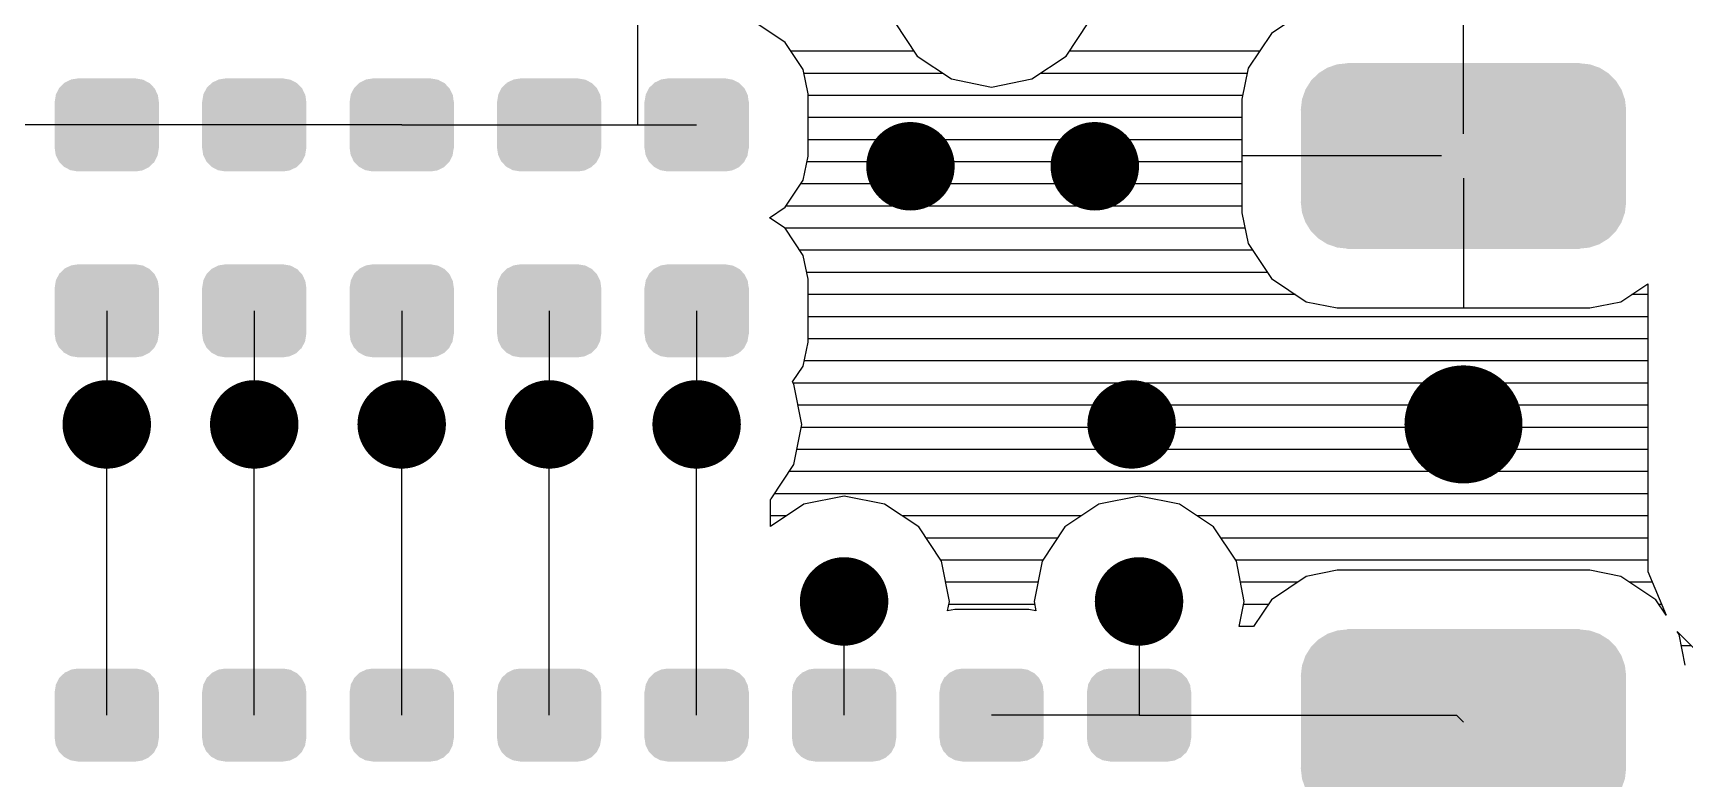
# Model space of a CAD drawing. Extents: x 295 to 953, y 10 to 290.
# Drawn here: x 590.68 to 621.98, y 110.9 to 125.03 of the extents above; entities that cross this region are included whole.
import ezdxf

# ---------------------------------------------------------------- set-up
doc = ezdxf.new("R2010")
doc.units = 0
doc.header["$LTSCALE"] = 5
doc.header["$MEASUREMENT"] = 0
doc.layers.get('0').update_dxf_attribs({"linetype": 'CONTINUOUS', "lineweight": 25})
doc.layers.add('DV-DPO-A6_BOT', color=7, linetype='CONTINUOUS')

msp = doc.modelspace()

# ---------------------------------------------------------------- linework, layer by layer
for points, const_width in [([(607.722, 122.505, -1), (606.884, 122.505, -1)], 0.838), ([(611.215, 122.505, -1), (610.377, 122.505, -1)], 0.838), ([(618.34, 117.616, -1), (617.222, 117.616, -1)], 1.118), ([(592.495, 117.616, -1), (591.657, 117.616, -1)], 0.838), ([(595.289, 117.616, -1), (594.451, 117.616, -1)], 0.838), ([(598.083, 117.616, -1), (597.245, 117.616, -1)], 0.838), ([(600.877, 117.616, -1), (600.039, 117.616, -1)], 0.838), ([(603.671, 117.616, -1), (602.833, 117.616, -1)], 0.838), ([(611.913, 117.616, -1), (611.075, 117.616, -1)], 0.838), ([(606.465, 114.263, -1), (605.627, 114.263, -1)], 0.838), ([(612.053, 114.263, -1), (611.215, 114.263, -1)], 0.838)]:
    msp.add_lwpolyline(points, format="xyb", close=True, dxfattribs=dict(const_width=const_width))
for points in [[(620.667, 124.129), (620.531, 124.264), (614.894, 124.129), (615.031, 124.264)], [(620.531, 124.264), (620.526, 124.268), (615.031, 124.264), (615.035, 124.268)], [(620.526, 124.268), (620.364, 124.37), (615.035, 124.268), (615.199, 124.37)], [(620.364, 124.37), (620.357, 124.372), (615.199, 124.37), (615.203, 124.372)], [(620.357, 124.372), (620.177, 124.435), (615.203, 124.372), (615.387, 124.435)], [(620.177, 124.435), (620.165, 124.436), (615.387, 124.435), (615.391, 124.436)], [(620.165, 124.436), (619.98, 124.456), (615.391, 124.436), (615.582, 124.456)], [(619.98, 124.456), (619.98, 124.461), (615.582, 124.456), (615.582, 124.461)], [(593.038, 123.867), (592.984, 123.979), (591.112, 123.867), (591.17, 123.979)], [(592.984, 123.979), (592.973, 123.991), (591.17, 123.979), (591.176, 123.991)], [(592.973, 123.991), (592.888, 124.079), (591.176, 123.991), (591.268, 124.079)], [(592.888, 124.079), (592.871, 124.088), (591.268, 124.079), (591.276, 124.088)], [(592.871, 124.088), (592.764, 124.144), (591.276, 124.088), (591.393, 124.144)], [(592.764, 124.144), (592.738, 124.149), (591.393, 124.144), (591.402, 124.149)], [(592.738, 124.149), (592.627, 124.168), (591.402, 124.149), (591.526, 124.168)], [(595.832, 123.867), (595.778, 123.979), (593.906, 123.867), (593.964, 123.979)], [(595.778, 123.979), (595.767, 123.991), (593.964, 123.979), (593.97, 123.991)], [(595.767, 123.991), (595.682, 124.079), (593.97, 123.991), (594.062, 124.079)], [(595.682, 124.079), (595.665, 124.088), (594.062, 124.079), (594.07, 124.088)], [(595.665, 124.088), (595.558, 124.144), (594.07, 124.088), (594.187, 124.144)], [(595.558, 124.144), (595.532, 124.149), (594.187, 124.144), (594.196, 124.149)], [(595.532, 124.149), (595.421, 124.168), (594.196, 124.149), (594.32, 124.168)], [(598.626, 123.867), (598.572, 123.979), (596.7, 123.867), (596.758, 123.979)], [(598.572, 123.979), (598.561, 123.991), (596.758, 123.979), (596.764, 123.991)], [(598.561, 123.991), (598.476, 124.079), (596.764, 123.991), (596.856, 124.079)], [(598.476, 124.079), (598.459, 124.088), (596.856, 124.079), (596.864, 124.088)], [(598.459, 124.088), (598.352, 124.144), (596.864, 124.088), (596.981, 124.144)], [(598.352, 124.144), (598.326, 124.149), (596.981, 124.144), (596.99, 124.149)], [(598.326, 124.149), (598.215, 124.168), (596.99, 124.149), (597.114, 124.168)], [(601.42, 123.867), (601.366, 123.979), (599.494, 123.867), (599.552, 123.979)], [(601.366, 123.979), (601.355, 123.991), (599.552, 123.979), (599.558, 123.991)], [(601.355, 123.991), (601.27, 124.079), (599.558, 123.991), (599.65, 124.079)], [(601.27, 124.079), (601.253, 124.088), (599.65, 124.079), (599.658, 124.088)], [(601.253, 124.088), (601.146, 124.144), (599.658, 124.088), (599.775, 124.144)], [(601.146, 124.144), (601.12, 124.149), (599.775, 124.144), (599.784, 124.149)], [(601.12, 124.149), (601.009, 124.168), (599.784, 124.149), (599.908, 124.168)], [(604.214, 123.867), (604.16, 123.979), (602.288, 123.867), (602.346, 123.979)], [(604.16, 123.979), (604.149, 123.991), (602.346, 123.979), (602.352, 123.991)], [(604.149, 123.991), (604.064, 124.079), (602.352, 123.991), (602.444, 124.079)], [(604.064, 124.079), (604.047, 124.088), (602.444, 124.079), (602.452, 124.088)], [(604.047, 124.088), (603.94, 124.144), (602.452, 124.088), (602.569, 124.144)], [(603.94, 124.144), (603.914, 124.149), (602.569, 124.144), (602.578, 124.149)], [(603.914, 124.149), (603.803, 124.168), (602.578, 124.149), (602.702, 124.168)], [(620.839, 123.775), (620.776, 123.956), (614.722, 123.775), (614.786, 123.956)], [(620.776, 123.956), (620.773, 123.961), (614.786, 123.956), (614.788, 123.961)], [(620.773, 123.961), (620.671, 124.124), (614.788, 123.961), (614.891, 124.124)], [(620.671, 124.124), (620.667, 124.129), (614.891, 124.124), (614.894, 124.129)], [(593.065, 122.846), (593.065, 123.729), (591.087, 122.846), (591.087, 123.729)], [(593.062, 123.729), (593.045, 123.853), (591.09, 123.729), (591.11, 123.853)], [(593.045, 123.853), (593.038, 123.867), (591.11, 123.853), (591.112, 123.867)], [(595.859, 122.846), (595.859, 123.729), (593.881, 122.846), (593.881, 123.729)], [(595.856, 123.729), (595.839, 123.853), (593.884, 123.729), (593.904, 123.853)], [(595.839, 123.853), (595.832, 123.867), (593.904, 123.853), (593.906, 123.867)], [(598.653, 122.846), (598.653, 123.729), (596.675, 122.846), (596.675, 123.729)], [(598.65, 123.729), (598.633, 123.853), (596.678, 123.729), (596.698, 123.853)], [(598.633, 123.853), (598.626, 123.867), (596.698, 123.853), (596.7, 123.867)], [(601.447, 122.846), (601.447, 123.729), (599.469, 122.846), (599.469, 123.729)], [(601.444, 123.729), (601.427, 123.853), (599.472, 123.729), (599.492, 123.853)], [(601.427, 123.853), (601.42, 123.867), (599.492, 123.853), (599.494, 123.867)], [(604.241, 122.846), (604.241, 123.729), (602.263, 122.846), (602.263, 123.729)], [(604.238, 123.729), (604.221, 123.853), (602.266, 123.729), (602.286, 123.853)], [(604.221, 123.853), (604.214, 123.867), (602.286, 123.853), (602.288, 123.867)], [(620.863, 123.578), (620.841, 123.769), (614.699, 123.578), (614.721, 123.769)], [(620.841, 123.769), (620.839, 123.775), (614.721, 123.769), (614.722, 123.775)], [(620.86, 123.508), (620.863, 123.578), (614.702, 123.508), (614.699, 123.578)], [(620.86, 121.893), (620.86, 123.508), (614.702, 121.893), (614.702, 123.508)], [(593.042, 122.722), (593.062, 122.846), (591.108, 122.722), (591.09, 122.846)], [(593.04, 122.708), (593.042, 122.722), (591.114, 122.708), (591.108, 122.722)], [(592.982, 122.596), (593.04, 122.708), (591.168, 122.596), (591.114, 122.708)], [(595.836, 122.722), (595.856, 122.846), (593.902, 122.722), (593.884, 122.846)], [(595.834, 122.708), (595.836, 122.722), (593.908, 122.708), (593.902, 122.722)], [(595.776, 122.596), (595.834, 122.708), (593.962, 122.596), (593.908, 122.708)], [(598.63, 122.722), (598.65, 122.846), (596.696, 122.722), (596.678, 122.846)], [(598.628, 122.708), (598.63, 122.722), (596.702, 122.708), (596.696, 122.722)], [(598.57, 122.596), (598.628, 122.708), (596.756, 122.596), (596.702, 122.708)], [(601.424, 122.722), (601.444, 122.846), (599.49, 122.722), (599.472, 122.846)], [(601.422, 122.708), (601.424, 122.722), (599.496, 122.708), (599.49, 122.722)], [(601.364, 122.596), (601.422, 122.708), (599.55, 122.596), (599.496, 122.708)], [(604.218, 122.722), (604.238, 122.846), (602.284, 122.722), (602.266, 122.846)], [(604.216, 122.708), (604.218, 122.722), (602.29, 122.708), (602.284, 122.722)], [(604.158, 122.596), (604.216, 122.708), (602.344, 122.596), (602.29, 122.708)], [(592.976, 122.584), (592.982, 122.596), (591.179, 122.584), (591.168, 122.596)], [(592.885, 122.496), (592.976, 122.584), (591.265, 122.496), (591.179, 122.584)], [(592.876, 122.487), (592.885, 122.496), (591.281, 122.487), (591.265, 122.496)], [(592.759, 122.43), (592.876, 122.487), (591.388, 122.43), (591.281, 122.487)], [(592.75, 122.426), (592.759, 122.43), (591.415, 122.426), (591.388, 122.43)], [(592.627, 122.407), (592.75, 122.426), (591.526, 122.407), (591.415, 122.426)], [(595.77, 122.584), (595.776, 122.596), (593.973, 122.584), (593.962, 122.596)], [(595.679, 122.496), (595.77, 122.584), (594.059, 122.496), (593.973, 122.584)], [(595.67, 122.487), (595.679, 122.496), (594.075, 122.487), (594.059, 122.496)], [(595.553, 122.43), (595.67, 122.487), (594.182, 122.43), (594.075, 122.487)], [(595.544, 122.426), (595.553, 122.43), (594.209, 122.426), (594.182, 122.43)], [(595.421, 122.407), (595.544, 122.426), (594.32, 122.407), (594.209, 122.426)], [(598.564, 122.584), (598.57, 122.596), (596.767, 122.584), (596.756, 122.596)], [(598.473, 122.496), (598.564, 122.584), (596.853, 122.496), (596.767, 122.584)], [(598.464, 122.487), (598.473, 122.496), (596.869, 122.487), (596.853, 122.496)], [(598.347, 122.43), (598.464, 122.487), (596.976, 122.43), (596.869, 122.487)], [(598.338, 122.426), (598.347, 122.43), (597.003, 122.426), (596.976, 122.43)], [(598.215, 122.407), (598.338, 122.426), (597.114, 122.407), (597.003, 122.426)], [(601.358, 122.584), (601.364, 122.596), (599.561, 122.584), (599.55, 122.596)], [(601.267, 122.496), (601.358, 122.584), (599.647, 122.496), (599.561, 122.584)], [(601.258, 122.487), (601.267, 122.496), (599.663, 122.487), (599.647, 122.496)], [(601.141, 122.43), (601.258, 122.487), (599.77, 122.43), (599.663, 122.487)], [(601.132, 122.426), (601.141, 122.43), (599.797, 122.426), (599.77, 122.43)], [(601.009, 122.407), (601.132, 122.426), (599.908, 122.407), (599.797, 122.426)], [(604.152, 122.584), (604.158, 122.596), (602.355, 122.584), (602.344, 122.596)], [(604.061, 122.496), (604.152, 122.584), (602.441, 122.496), (602.355, 122.584)], [(604.052, 122.487), (604.061, 122.496), (602.457, 122.487), (602.441, 122.496)], [(603.935, 122.43), (604.052, 122.487), (602.564, 122.43), (602.457, 122.487)], [(603.926, 122.426), (603.935, 122.43), (602.591, 122.426), (602.564, 122.43)], [(603.803, 122.407), (603.926, 122.426), (602.702, 122.407), (602.591, 122.426)], [(620.863, 121.823), (620.86, 121.893), (614.699, 121.823), (614.702, 121.893)], [(620.841, 121.632), (620.863, 121.823), (614.721, 121.632), (614.699, 121.823)], [(620.84, 121.627), (620.841, 121.632), (614.722, 121.627), (614.721, 121.632)], [(620.776, 121.445), (620.84, 121.627), (614.785, 121.445), (614.722, 121.627)], [(620.774, 121.44), (620.776, 121.445), (614.789, 121.44), (614.785, 121.445)], [(620.671, 121.277), (620.774, 121.44), (614.89, 121.277), (614.789, 121.44)], [(620.668, 121.273), (620.671, 121.277), (614.895, 121.273), (614.89, 121.277)], [(620.53, 121.137), (620.668, 121.273), (615.03, 121.137), (614.895, 121.273)], [(620.527, 121.134), (620.53, 121.137), (615.036, 121.134), (615.03, 121.137)], [(620.362, 121.032), (620.527, 121.134), (615.198, 121.032), (615.036, 121.134)], [(620.359, 121.029), (620.362, 121.032), (615.205, 121.029), (615.198, 121.032)], [(620.175, 120.967), (620.359, 121.029), (615.385, 120.967), (615.205, 121.029)], [(620.171, 120.965), (620.175, 120.967), (615.396, 120.965), (615.385, 120.967)], [(619.98, 120.945), (620.171, 120.965), (615.582, 120.945), (615.396, 120.965)], [(619.98, 120.94), (619.98, 120.945), (615.582, 120.94), (615.582, 120.945)], [(592.973, 120.47), (592.888, 120.559), (591.176, 120.47), (591.268, 120.559)], [(592.888, 120.559), (592.871, 120.567), (591.268, 120.559), (591.276, 120.567)], [(592.871, 120.567), (592.764, 120.624), (591.276, 120.567), (591.393, 120.624)], [(592.764, 120.624), (592.738, 120.628), (591.393, 120.624), (591.402, 120.628)], [(592.738, 120.628), (592.627, 120.647), (591.402, 120.628), (591.526, 120.647)], [(595.767, 120.47), (595.682, 120.559), (593.97, 120.47), (594.062, 120.559)], [(595.682, 120.559), (595.665, 120.567), (594.062, 120.559), (594.07, 120.567)], [(595.665, 120.567), (595.558, 120.624), (594.07, 120.567), (594.187, 120.624)], [(595.558, 120.624), (595.532, 120.628), (594.187, 120.624), (594.196, 120.628)], [(595.532, 120.628), (595.421, 120.647), (594.196, 120.628), (594.32, 120.647)], [(598.561, 120.47), (598.476, 120.559), (596.764, 120.47), (596.856, 120.559)], [(598.476, 120.559), (598.459, 120.567), (596.856, 120.559), (596.864, 120.567)], [(598.459, 120.567), (598.352, 120.624), (596.864, 120.567), (596.981, 120.624)], [(598.352, 120.624), (598.326, 120.628), (596.981, 120.624), (596.99, 120.628)], [(598.326, 120.628), (598.215, 120.647), (596.99, 120.628), (597.114, 120.647)], [(601.355, 120.47), (601.27, 120.559), (599.558, 120.47), (599.65, 120.559)], [(601.27, 120.559), (601.253, 120.567), (599.65, 120.559), (599.658, 120.567)], [(601.253, 120.567), (601.146, 120.624), (599.658, 120.567), (599.775, 120.624)], [(601.146, 120.624), (601.12, 120.628), (599.775, 120.624), (599.784, 120.628)], [(601.12, 120.628), (601.009, 120.647), (599.784, 120.628), (599.908, 120.647)], [(604.149, 120.47), (604.064, 120.559), (602.352, 120.47), (602.444, 120.559)], [(604.064, 120.559), (604.047, 120.567), (602.444, 120.559), (602.452, 120.567)], [(604.047, 120.567), (603.94, 120.624), (602.452, 120.567), (602.569, 120.624)], [(603.94, 120.624), (603.914, 120.628), (602.569, 120.624), (602.578, 120.628)], [(603.914, 120.628), (603.803, 120.647), (602.578, 120.628), (602.702, 120.647)], [(593.065, 119.326), (593.065, 120.208), (591.087, 119.326), (591.087, 120.208)], [(593.062, 120.208), (593.045, 120.332), (591.09, 120.208), (591.11, 120.332)], [(593.045, 120.332), (593.038, 120.346), (591.11, 120.332), (591.112, 120.346)], [(593.038, 120.346), (592.984, 120.458), (591.112, 120.346), (591.17, 120.458)], [(592.984, 120.458), (592.973, 120.47), (591.17, 120.458), (591.176, 120.47)], [(595.859, 119.326), (595.859, 120.208), (593.881, 119.326), (593.881, 120.208)], [(595.856, 120.208), (595.839, 120.332), (593.884, 120.208), (593.904, 120.332)], [(595.839, 120.332), (595.832, 120.346), (593.904, 120.332), (593.906, 120.346)], [(595.832, 120.346), (595.778, 120.458), (593.906, 120.346), (593.964, 120.458)], [(595.778, 120.458), (595.767, 120.47), (593.964, 120.458), (593.97, 120.47)], [(598.653, 119.326), (598.653, 120.208), (596.675, 119.326), (596.675, 120.208)], [(598.65, 120.208), (598.633, 120.332), (596.678, 120.208), (596.698, 120.332)], [(598.633, 120.332), (598.626, 120.346), (596.698, 120.332), (596.7, 120.346)], [(598.626, 120.346), (598.572, 120.458), (596.7, 120.346), (596.758, 120.458)], [(598.572, 120.458), (598.561, 120.47), (596.758, 120.458), (596.764, 120.47)], [(601.447, 119.326), (601.447, 120.208), (599.469, 119.326), (599.469, 120.208)], [(601.444, 120.208), (601.427, 120.332), (599.472, 120.208), (599.492, 120.332)], [(601.427, 120.332), (601.42, 120.346), (599.492, 120.332), (599.494, 120.346)], [(601.42, 120.346), (601.366, 120.458), (599.494, 120.346), (599.552, 120.458)], [(601.366, 120.458), (601.355, 120.47), (599.552, 120.458), (599.558, 120.47)], [(604.241, 119.326), (604.241, 120.208), (602.263, 119.326), (602.263, 120.208)], [(604.238, 120.208), (604.221, 120.332), (602.266, 120.208), (602.286, 120.332)], [(604.221, 120.332), (604.214, 120.346), (602.286, 120.332), (602.288, 120.346)], [(604.214, 120.346), (604.16, 120.458), (602.288, 120.346), (602.346, 120.458)], [(604.16, 120.458), (604.149, 120.47), (602.346, 120.458), (602.352, 120.47)], [(593.042, 119.202), (593.062, 119.326), (591.108, 119.202), (591.09, 119.326)], [(595.836, 119.202), (595.856, 119.326), (593.902, 119.202), (593.884, 119.326)], [(598.63, 119.202), (598.65, 119.326), (596.696, 119.202), (596.678, 119.326)], [(601.424, 119.202), (601.444, 119.326), (599.49, 119.202), (599.472, 119.326)], [(604.218, 119.202), (604.238, 119.326), (602.284, 119.202), (602.266, 119.326)], [(593.04, 119.188), (593.042, 119.202), (591.114, 119.188), (591.108, 119.202)], [(592.982, 119.076), (593.04, 119.188), (591.168, 119.076), (591.114, 119.188)], [(592.976, 119.064), (592.982, 119.076), (591.179, 119.064), (591.168, 119.076)], [(592.885, 118.975), (592.976, 119.064), (591.265, 118.975), (591.179, 119.064)], [(592.876, 118.967), (592.885, 118.975), (591.281, 118.967), (591.265, 118.975)], [(592.759, 118.91), (592.876, 118.967), (591.388, 118.91), (591.281, 118.967)], [(595.834, 119.188), (595.836, 119.202), (593.908, 119.188), (593.902, 119.202)], [(595.776, 119.076), (595.834, 119.188), (593.962, 119.076), (593.908, 119.188)], [(595.77, 119.064), (595.776, 119.076), (593.973, 119.064), (593.962, 119.076)], [(595.679, 118.975), (595.77, 119.064), (594.059, 118.975), (593.973, 119.064)], [(595.67, 118.967), (595.679, 118.975), (594.075, 118.967), (594.059, 118.975)], [(595.553, 118.91), (595.67, 118.967), (594.182, 118.91), (594.075, 118.967)], [(598.628, 119.188), (598.63, 119.202), (596.702, 119.188), (596.696, 119.202)], [(598.57, 119.076), (598.628, 119.188), (596.756, 119.076), (596.702, 119.188)], [(598.564, 119.064), (598.57, 119.076), (596.767, 119.064), (596.756, 119.076)], [(598.473, 118.975), (598.564, 119.064), (596.853, 118.975), (596.767, 119.064)], [(598.464, 118.967), (598.473, 118.975), (596.869, 118.967), (596.853, 118.975)], [(598.347, 118.91), (598.464, 118.967), (596.976, 118.91), (596.869, 118.967)], [(601.422, 119.188), (601.424, 119.202), (599.496, 119.188), (599.49, 119.202)], [(601.364, 119.076), (601.422, 119.188), (599.55, 119.076), (599.496, 119.188)], [(601.358, 119.064), (601.364, 119.076), (599.561, 119.064), (599.55, 119.076)], [(601.267, 118.975), (601.358, 119.064), (599.647, 118.975), (599.561, 119.064)], [(601.258, 118.967), (601.267, 118.975), (599.663, 118.967), (599.647, 118.975)], [(601.141, 118.91), (601.258, 118.967), (599.77, 118.91), (599.663, 118.967)], [(604.216, 119.188), (604.218, 119.202), (602.29, 119.188), (602.284, 119.202)], [(604.158, 119.076), (604.216, 119.188), (602.344, 119.076), (602.29, 119.188)], [(604.152, 119.064), (604.158, 119.076), (602.355, 119.064), (602.344, 119.076)], [(604.061, 118.975), (604.152, 119.064), (602.441, 118.975), (602.355, 119.064)], [(604.052, 118.967), (604.061, 118.975), (602.457, 118.967), (602.441, 118.975)], [(603.935, 118.91), (604.052, 118.967), (602.564, 118.91), (602.457, 118.967)], [(592.75, 118.905), (592.759, 118.91), (591.415, 118.905), (591.388, 118.91)], [(592.627, 118.887), (592.75, 118.905), (591.526, 118.887), (591.415, 118.905)], [(595.544, 118.905), (595.553, 118.91), (594.209, 118.905), (594.182, 118.91)], [(595.421, 118.887), (595.544, 118.905), (594.32, 118.887), (594.209, 118.905)], [(598.338, 118.905), (598.347, 118.91), (597.003, 118.905), (596.976, 118.91)], [(598.215, 118.887), (598.338, 118.905), (597.114, 118.887), (597.003, 118.905)], [(601.132, 118.905), (601.141, 118.91), (599.797, 118.905), (599.77, 118.91)], [(601.009, 118.887), (601.132, 118.905), (599.908, 118.887), (599.797, 118.905)], [(603.926, 118.905), (603.935, 118.91), (602.591, 118.905), (602.564, 118.91)], [(603.803, 118.887), (603.926, 118.905), (602.702, 118.887), (602.591, 118.905)], [(620.526, 113.544), (620.364, 113.646), (615.035, 113.544), (615.199, 113.646)], [(620.364, 113.646), (620.357, 113.649), (615.199, 113.646), (615.203, 113.649)], [(620.357, 113.649), (620.177, 113.711), (615.203, 113.649), (615.387, 113.711)], [(620.177, 113.711), (620.165, 113.713), (615.387, 113.711), (615.391, 113.713)], [(620.165, 113.713), (619.98, 113.733), (615.391, 113.713), (615.582, 113.733)], [(619.98, 113.733), (619.98, 113.738), (615.582, 113.733), (615.582, 113.738)], [(620.773, 113.238), (620.671, 113.401), (614.788, 113.238), (614.891, 113.401)], [(620.671, 113.401), (620.667, 113.405), (614.891, 113.401), (614.894, 113.405)], [(620.667, 113.405), (620.531, 113.541), (614.894, 113.405), (615.031, 113.541)], [(620.531, 113.541), (620.526, 113.544), (615.031, 113.541), (615.035, 113.544)], [(592.738, 112.973), (592.627, 112.992), (591.402, 112.973), (591.526, 112.992)], [(595.532, 112.973), (595.421, 112.992), (594.196, 112.973), (594.32, 112.992)], [(598.326, 112.973), (598.215, 112.992), (596.99, 112.973), (597.114, 112.992)], [(601.12, 112.973), (601.009, 112.992), (599.784, 112.973), (599.908, 112.992)], [(603.914, 112.973), (603.803, 112.992), (602.578, 112.973), (602.702, 112.992)], [(606.708, 112.973), (606.597, 112.992), (605.372, 112.973), (605.496, 112.992)], [(609.502, 112.973), (609.391, 112.992), (608.166, 112.973), (608.29, 112.992)], [(612.296, 112.973), (612.185, 112.992), (610.96, 112.973), (611.084, 112.992)], [(620.863, 112.855), (620.841, 113.046), (614.699, 112.855), (614.721, 113.046)], [(620.841, 113.046), (620.839, 113.051), (614.721, 113.046), (614.722, 113.051)], [(620.839, 113.051), (620.776, 113.233), (614.722, 113.051), (614.786, 113.233)], [(620.776, 113.233), (620.773, 113.238), (614.786, 113.233), (614.788, 113.238)], [(593.062, 112.553), (593.045, 112.677), (591.09, 112.553), (591.11, 112.677)], [(593.045, 112.677), (593.038, 112.691), (591.11, 112.677), (591.112, 112.691)], [(593.038, 112.691), (592.984, 112.803), (591.112, 112.691), (591.17, 112.803)], [(592.984, 112.803), (592.973, 112.815), (591.17, 112.803), (591.176, 112.815)], [(592.973, 112.815), (592.888, 112.903), (591.176, 112.815), (591.268, 112.903)], [(592.888, 112.903), (592.871, 112.912), (591.268, 112.903), (591.276, 112.912)], [(592.871, 112.912), (592.764, 112.968), (591.276, 112.912), (591.393, 112.968)], [(592.764, 112.968), (592.738, 112.973), (591.393, 112.968), (591.402, 112.973)], [(595.856, 112.553), (595.839, 112.677), (593.884, 112.553), (593.904, 112.677)], [(595.839, 112.677), (595.832, 112.691), (593.904, 112.677), (593.906, 112.691)], [(595.832, 112.691), (595.778, 112.803), (593.906, 112.691), (593.964, 112.803)], [(595.778, 112.803), (595.767, 112.815), (593.964, 112.803), (593.97, 112.815)], [(595.767, 112.815), (595.682, 112.903), (593.97, 112.815), (594.062, 112.903)], [(595.682, 112.903), (595.665, 112.912), (594.062, 112.903), (594.07, 112.912)], [(595.665, 112.912), (595.558, 112.968), (594.07, 112.912), (594.187, 112.968)], [(595.558, 112.968), (595.532, 112.973), (594.187, 112.968), (594.196, 112.973)], [(598.65, 112.553), (598.633, 112.677), (596.678, 112.553), (596.698, 112.677)], [(598.633, 112.677), (598.626, 112.691), (596.698, 112.677), (596.7, 112.691)], [(598.626, 112.691), (598.572, 112.803), (596.7, 112.691), (596.758, 112.803)], [(598.572, 112.803), (598.561, 112.815), (596.758, 112.803), (596.764, 112.815)], [(598.561, 112.815), (598.476, 112.903), (596.764, 112.815), (596.856, 112.903)], [(598.476, 112.903), (598.459, 112.912), (596.856, 112.903), (596.864, 112.912)], [(598.459, 112.912), (598.352, 112.968), (596.864, 112.912), (596.981, 112.968)], [(598.352, 112.968), (598.326, 112.973), (596.981, 112.968), (596.99, 112.973)], [(601.444, 112.553), (601.427, 112.677), (599.472, 112.553), (599.492, 112.677)], [(601.427, 112.677), (601.42, 112.691), (599.492, 112.677), (599.494, 112.691)], [(601.42, 112.691), (601.366, 112.803), (599.494, 112.691), (599.552, 112.803)], [(601.366, 112.803), (601.355, 112.815), (599.552, 112.803), (599.558, 112.815)], [(601.355, 112.815), (601.27, 112.903), (599.558, 112.815), (599.65, 112.903)], [(601.27, 112.903), (601.253, 112.912), (599.65, 112.903), (599.658, 112.912)], [(601.253, 112.912), (601.146, 112.968), (599.658, 112.912), (599.775, 112.968)], [(601.146, 112.968), (601.12, 112.973), (599.775, 112.968), (599.784, 112.973)], [(604.238, 112.553), (604.221, 112.677), (602.266, 112.553), (602.286, 112.677)], [(604.221, 112.677), (604.214, 112.691), (602.286, 112.677), (602.288, 112.691)], [(604.214, 112.691), (604.16, 112.803), (602.288, 112.691), (602.346, 112.803)], [(604.16, 112.803), (604.149, 112.815), (602.346, 112.803), (602.352, 112.815)], [(604.149, 112.815), (604.064, 112.903), (602.352, 112.815), (602.444, 112.903)], [(604.064, 112.903), (604.047, 112.912), (602.444, 112.903), (602.452, 112.912)], [(604.047, 112.912), (603.94, 112.968), (602.452, 112.912), (602.569, 112.968)], [(603.94, 112.968), (603.914, 112.973), (602.569, 112.968), (602.578, 112.973)], [(607.032, 112.553), (607.015, 112.677), (605.06, 112.553), (605.08, 112.677)], [(607.015, 112.677), (607.008, 112.691), (605.08, 112.677), (605.082, 112.691)], [(607.008, 112.691), (606.954, 112.803), (605.082, 112.691), (605.14, 112.803)], [(606.954, 112.803), (606.943, 112.815), (605.14, 112.803), (605.146, 112.815)], [(606.943, 112.815), (606.858, 112.903), (605.146, 112.815), (605.238, 112.903)], [(606.858, 112.903), (606.841, 112.912), (605.238, 112.903), (605.246, 112.912)], [(606.841, 112.912), (606.734, 112.968), (605.246, 112.912), (605.363, 112.968)], [(606.734, 112.968), (606.708, 112.973), (605.363, 112.968), (605.372, 112.973)], [(609.826, 112.553), (609.809, 112.677), (607.854, 112.553), (607.874, 112.677)], [(609.809, 112.677), (609.802, 112.691), (607.874, 112.677), (607.876, 112.691)], [(609.802, 112.691), (609.748, 112.803), (607.876, 112.691), (607.934, 112.803)], [(609.748, 112.803), (609.737, 112.815), (607.934, 112.803), (607.94, 112.815)], [(609.737, 112.815), (609.652, 112.903), (607.94, 112.815), (608.032, 112.903)], [(609.652, 112.903), (609.635, 112.912), (608.032, 112.903), (608.04, 112.912)], [(609.635, 112.912), (609.528, 112.968), (608.04, 112.912), (608.157, 112.968)], [(609.528, 112.968), (609.502, 112.973), (608.157, 112.968), (608.166, 112.973)], [(612.62, 112.553), (612.603, 112.677), (610.648, 112.553), (610.668, 112.677)], [(612.603, 112.677), (612.596, 112.691), (610.668, 112.677), (610.67, 112.691)], [(612.596, 112.691), (612.542, 112.803), (610.67, 112.691), (610.728, 112.803)], [(612.542, 112.803), (612.531, 112.815), (610.728, 112.803), (610.734, 112.815)], [(612.531, 112.815), (612.446, 112.903), (610.734, 112.815), (610.826, 112.903)], [(612.446, 112.903), (612.429, 112.912), (610.826, 112.903), (610.834, 112.912)], [(612.429, 112.912), (612.322, 112.968), (610.834, 112.912), (610.951, 112.968)], [(612.322, 112.968), (612.296, 112.973), (610.951, 112.968), (610.96, 112.973)], [(620.86, 112.785), (620.863, 112.855), (614.702, 112.785), (614.699, 112.855)], [(620.86, 111.17), (620.86, 112.785), (614.702, 111.17), (614.702, 112.785)], [(593.065, 111.67), (593.065, 112.553), (591.087, 111.67), (591.087, 112.553)], [(595.859, 111.67), (595.859, 112.553), (593.881, 111.67), (593.881, 112.553)], [(598.653, 111.67), (598.653, 112.553), (596.675, 111.67), (596.675, 112.553)], [(601.447, 111.67), (601.447, 112.553), (599.469, 111.67), (599.469, 112.553)], [(604.241, 111.67), (604.241, 112.553), (602.263, 111.67), (602.263, 112.553)], [(607.035, 111.67), (607.035, 112.553), (605.057, 111.67), (605.057, 112.553)], [(609.829, 111.67), (609.829, 112.553), (607.851, 111.67), (607.851, 112.553)], [(612.623, 111.67), (612.623, 112.553), (610.645, 111.67), (610.645, 112.553)], [(593.042, 111.546), (593.062, 111.67), (591.108, 111.546), (591.09, 111.67)], [(593.04, 111.532), (593.042, 111.546), (591.114, 111.532), (591.108, 111.546)], [(592.982, 111.42), (593.04, 111.532), (591.168, 111.42), (591.114, 111.532)], [(595.836, 111.546), (595.856, 111.67), (593.902, 111.546), (593.884, 111.67)], [(595.834, 111.532), (595.836, 111.546), (593.908, 111.532), (593.902, 111.546)], [(595.776, 111.42), (595.834, 111.532), (593.962, 111.42), (593.908, 111.532)], [(598.63, 111.546), (598.65, 111.67), (596.696, 111.546), (596.678, 111.67)], [(598.628, 111.532), (598.63, 111.546), (596.702, 111.532), (596.696, 111.546)], [(598.57, 111.42), (598.628, 111.532), (596.756, 111.42), (596.702, 111.532)], [(601.424, 111.546), (601.444, 111.67), (599.49, 111.546), (599.472, 111.67)], [(601.422, 111.532), (601.424, 111.546), (599.496, 111.532), (599.49, 111.546)], [(601.364, 111.42), (601.422, 111.532), (599.55, 111.42), (599.496, 111.532)], [(604.218, 111.546), (604.238, 111.67), (602.284, 111.546), (602.266, 111.67)], [(604.216, 111.532), (604.218, 111.546), (602.29, 111.532), (602.284, 111.546)], [(604.158, 111.42), (604.216, 111.532), (602.344, 111.42), (602.29, 111.532)], [(607.012, 111.546), (607.032, 111.67), (605.078, 111.546), (605.06, 111.67)], [(607.01, 111.532), (607.012, 111.546), (605.084, 111.532), (605.078, 111.546)], [(606.952, 111.42), (607.01, 111.532), (605.138, 111.42), (605.084, 111.532)], [(609.806, 111.546), (609.826, 111.67), (607.872, 111.546), (607.854, 111.67)], [(609.804, 111.532), (609.806, 111.546), (607.878, 111.532), (607.872, 111.546)], [(609.746, 111.42), (609.804, 111.532), (607.932, 111.42), (607.878, 111.532)], [(612.6, 111.546), (612.62, 111.67), (610.666, 111.546), (610.648, 111.67)], [(612.598, 111.532), (612.6, 111.546), (610.672, 111.532), (610.666, 111.546)], [(612.54, 111.42), (612.598, 111.532), (610.726, 111.42), (610.672, 111.532)], [(592.976, 111.408), (592.982, 111.42), (591.179, 111.408), (591.168, 111.42)], [(592.885, 111.32), (592.976, 111.408), (591.265, 111.32), (591.179, 111.408)], [(592.876, 111.311), (592.885, 111.32), (591.281, 111.311), (591.265, 111.32)], [(592.759, 111.254), (592.876, 111.311), (591.388, 111.254), (591.281, 111.311)], [(592.75, 111.25), (592.759, 111.254), (591.415, 111.25), (591.388, 111.254)], [(592.627, 111.231), (592.75, 111.25), (591.526, 111.231), (591.415, 111.25)], [(595.77, 111.408), (595.776, 111.42), (593.973, 111.408), (593.962, 111.42)], [(595.679, 111.32), (595.77, 111.408), (594.059, 111.32), (593.973, 111.408)], [(595.67, 111.311), (595.679, 111.32), (594.075, 111.311), (594.059, 111.32)], [(595.553, 111.254), (595.67, 111.311), (594.182, 111.254), (594.075, 111.311)], [(595.544, 111.25), (595.553, 111.254), (594.209, 111.25), (594.182, 111.254)], [(595.421, 111.231), (595.544, 111.25), (594.32, 111.231), (594.209, 111.25)], [(598.564, 111.408), (598.57, 111.42), (596.767, 111.408), (596.756, 111.42)], [(598.473, 111.32), (598.564, 111.408), (596.853, 111.32), (596.767, 111.408)], [(598.464, 111.311), (598.473, 111.32), (596.869, 111.311), (596.853, 111.32)], [(598.347, 111.254), (598.464, 111.311), (596.976, 111.254), (596.869, 111.311)], [(598.338, 111.25), (598.347, 111.254), (597.003, 111.25), (596.976, 111.254)], [(598.215, 111.231), (598.338, 111.25), (597.114, 111.231), (597.003, 111.25)], [(601.358, 111.408), (601.364, 111.42), (599.561, 111.408), (599.55, 111.42)], [(601.267, 111.32), (601.358, 111.408), (599.647, 111.32), (599.561, 111.408)], [(601.258, 111.311), (601.267, 111.32), (599.663, 111.311), (599.647, 111.32)], [(601.141, 111.254), (601.258, 111.311), (599.77, 111.254), (599.663, 111.311)], [(601.132, 111.25), (601.141, 111.254), (599.797, 111.25), (599.77, 111.254)], [(601.009, 111.231), (601.132, 111.25), (599.908, 111.231), (599.797, 111.25)], [(604.152, 111.408), (604.158, 111.42), (602.355, 111.408), (602.344, 111.42)], [(604.061, 111.32), (604.152, 111.408), (602.441, 111.32), (602.355, 111.408)], [(604.052, 111.311), (604.061, 111.32), (602.457, 111.311), (602.441, 111.32)], [(603.935, 111.254), (604.052, 111.311), (602.564, 111.254), (602.457, 111.311)], [(603.926, 111.25), (603.935, 111.254), (602.591, 111.25), (602.564, 111.254)], [(603.803, 111.231), (603.926, 111.25), (602.702, 111.231), (602.591, 111.25)], [(606.946, 111.408), (606.952, 111.42), (605.149, 111.408), (605.138, 111.42)], [(606.855, 111.32), (606.946, 111.408), (605.235, 111.32), (605.149, 111.408)], [(606.846, 111.311), (606.855, 111.32), (605.251, 111.311), (605.235, 111.32)], [(606.729, 111.254), (606.846, 111.311), (605.358, 111.254), (605.251, 111.311)], [(606.72, 111.25), (606.729, 111.254), (605.385, 111.25), (605.358, 111.254)], [(606.597, 111.231), (606.72, 111.25), (605.496, 111.231), (605.385, 111.25)], [(609.74, 111.408), (609.746, 111.42), (607.943, 111.408), (607.932, 111.42)], [(609.649, 111.32), (609.74, 111.408), (608.029, 111.32), (607.943, 111.408)], [(609.64, 111.311), (609.649, 111.32), (608.045, 111.311), (608.029, 111.32)], [(609.523, 111.254), (609.64, 111.311), (608.152, 111.254), (608.045, 111.311)], [(609.514, 111.25), (609.523, 111.254), (608.179, 111.25), (608.152, 111.254)], [(609.391, 111.231), (609.514, 111.25), (608.29, 111.231), (608.179, 111.25)], [(612.534, 111.408), (612.54, 111.42), (610.737, 111.408), (610.726, 111.42)], [(612.443, 111.32), (612.534, 111.408), (610.823, 111.32), (610.737, 111.408)], [(612.434, 111.311), (612.443, 111.32), (610.839, 111.311), (610.823, 111.32)], [(612.317, 111.254), (612.434, 111.311), (610.946, 111.254), (610.839, 111.311)], [(612.308, 111.25), (612.317, 111.254), (610.973, 111.25), (610.946, 111.254)], [(612.185, 111.231), (612.308, 111.25), (611.084, 111.231), (610.973, 111.25)], [(620.863, 111.1), (620.86, 111.17), (614.699, 111.1), (614.702, 111.17)], [(620.841, 110.909), (620.863, 111.1), (614.721, 110.909), (614.699, 111.1)], [(620.84, 110.903), (620.841, 110.909), (614.722, 110.903), (614.721, 110.909)], [(620.776, 110.722), (620.84, 110.903), (614.785, 110.722), (614.722, 110.903)]]:
    msp.add_solid(points)
at = {"layer": 'DV-DPO-A6_BOT'}
for p, q in [((602.134, 125.998), (602.134, 123.287)), ((617.781, 123.12), (617.781, 125.579)), ((604.928, 124.852), (604.414, 125.199)), ((607.002, 125.238), (607.432, 124.589)), ((610.254, 124.589), (610.684, 125.238)), ((614.802, 125.461), (614.143, 125.02)), ((614.143, 125.02), (613.702, 124.36)), ((605.269, 124.338), (604.928, 124.852)), ((607.37, 124.684), (605.04, 124.684)), ((607.432, 124.589), (608.08, 124.159)), ((609.606, 124.159), (610.254, 124.589)), ((613.92, 124.684), (610.315, 124.684)), ((605.364, 123.88), (605.269, 124.338)), ((607.918, 124.265), (605.286, 124.265)), ((613.685, 124.265), (609.768, 124.265)), ((613.702, 124.36), (613.584, 123.774)), ((608.08, 124.159), (608.84, 124.003)), ((608.84, 124.003), (609.606, 124.159)), ((605.364, 122.695), (605.364, 123.88)), ((613.601, 123.846), (605.364, 123.846)), ((613.584, 123.774), (613.584, 121.622)), ((613.584, 123.427), (605.364, 123.427)), ((592.076, 123.287), (589.282, 123.287)), ((594.87, 123.287), (592.076, 123.287)), ((597.664, 123.287), (594.87, 123.287)), ((597.664, 123.287), (600.458, 123.287)), ((600.458, 123.287), (602.134, 123.287)), ((602.134, 123.287), (603.252, 123.287)), ((613.584, 123.008), (605.364, 123.008)), ((605.269, 122.242), (605.364, 122.695)), ((617.362, 122.701), (613.584, 122.701)), ((613.584, 122.589), (605.342, 122.589)), ((604.928, 121.728), (605.269, 122.242)), ((613.584, 122.17), (605.225, 122.17)), ((617.781, 122.282), (617.781, 119.823)), ((604.632, 121.527), (604.928, 121.728)), ((604.928, 121.332), (604.632, 121.527)), ((613.584, 121.751), (604.945, 121.751)), ((613.584, 121.622), (613.702, 121.041)), ((613.646, 121.332), (604.928, 121.332)), ((605.269, 120.818), (604.928, 121.332)), ((613.785, 120.913), (605.208, 120.913)), ((605.364, 120.365), (605.269, 120.818)), ((613.702, 121.041), (614.143, 120.382)), ((614.065, 120.493), (605.336, 120.493)), ((605.364, 119.175), (605.364, 120.365)), ((614.143, 120.382), (614.802, 119.94)), ((620.765, 119.94), (621.273, 120.281)), ((621.273, 120.281), (621.273, 114.833)), ((614.596, 120.074), (605.364, 120.074)), ((614.802, 119.94), (615.389, 119.823)), ((620.178, 119.823), (620.765, 119.94)), ((621.273, 120.074), (620.972, 120.074)), ((592.076, 119.767), (592.076, 117.616)), ((594.87, 119.767), (594.87, 117.616)), ((597.664, 119.767), (597.664, 117.616)), ((600.458, 119.767), (600.458, 117.616)), ((603.252, 119.767), (603.252, 117.616)), ((621.273, 119.655), (605.364, 119.655)), ((615.389, 119.823), (620.178, 119.823)), ((605.269, 118.722), (605.364, 119.175)), ((621.273, 119.236), (605.364, 119.236)), ((605.068, 118.42), (605.269, 118.722)), ((621.273, 118.817), (605.292, 118.817)), ((605.096, 118.381), (605.068, 118.42)), ((621.273, 118.398), (605.085, 118.398)), ((605.247, 117.616), (605.096, 118.381)), ((621.273, 117.979), (605.174, 117.979)), ((592.076, 112.111), (592.076, 117.616)), ((594.87, 112.111), (594.87, 117.616)), ((597.664, 112.111), (597.664, 117.616)), ((600.458, 112.111), (600.458, 117.616)), ((603.252, 112.111), (603.252, 117.616)), ((605.096, 116.856), (605.247, 117.616)), ((621.273, 117.56), (605.236, 117.56)), ((621.273, 117.141), (605.152, 117.141)), ((604.666, 116.207), (605.096, 116.856)), ((621.273, 116.722), (605.012, 116.722)), ((604.649, 116.196), (604.666, 116.207)), ((604.649, 115.682), (604.649, 116.196)), ((621.273, 116.302), (604.727, 116.302)), ((606.046, 116.258), (605.286, 116.107)), ((606.812, 116.107), (606.046, 116.258)), ((611.634, 116.258), (610.874, 116.107)), ((612.4, 116.107), (611.634, 116.258)), ((605.286, 116.107), (604.649, 115.682)), ((604.951, 115.883), (604.649, 115.883)), ((607.46, 115.677), (606.812, 116.107)), ((610.539, 115.883), (607.147, 115.883)), ((610.874, 116.107), (610.226, 115.677)), ((613.048, 115.677), (612.4, 116.107)), ((621.273, 115.883), (612.735, 115.883)), ((607.89, 115.028), (607.46, 115.677)), ((610.226, 115.677), (609.796, 115.028)), ((613.478, 115.028), (613.048, 115.677)), ((610.086, 115.464), (607.6, 115.464)), ((621.273, 115.464), (613.188, 115.464)), ((609.807, 115.045), (607.879, 115.045)), ((608.041, 114.263), (607.89, 115.028)), ((609.796, 115.028), (609.645, 114.263)), ((621.273, 115.045), (613.467, 115.045)), ((613.629, 114.263), (613.478, 115.028)), ((609.717, 114.626), (607.968, 114.626)), ((614.64, 114.626), (613.556, 114.626)), ((614.802, 114.738), (614.143, 114.296)), ((615.389, 114.855), (614.802, 114.738)), ((620.178, 114.855), (615.389, 114.855)), ((620.765, 114.738), (620.178, 114.855)), ((621.424, 114.296), (620.765, 114.738)), ((621.363, 114.626), (620.927, 114.626)), ((621.273, 114.833), (621.62, 114)), ((606.046, 112.111), (606.046, 114.263)), ((608.007, 114.084), (608.041, 114.263)), ((609.645, 114.263), (609.678, 114.084)), ((611.634, 114.263), (611.634, 112.111)), ((613.534, 113.788), (613.629, 114.263)), ((614.143, 114.296), (613.802, 113.788)), ((621.62, 114), (621.424, 114.296)), ((608.142, 114.112), (608.007, 114.084)), ((609.656, 114.207), (608.03, 114.207)), ((609.544, 114.112), (608.142, 114.112)), ((609.678, 114.084), (609.544, 114.112)), ((614.087, 114.207), (613.618, 114.207)), ((621.536, 114.207), (621.48, 114.207)), ((613.802, 113.788), (613.534, 113.788)), ((613.802, 113.788), (613.534, 113.788)), ((621.866, 113.637), (621.827, 113.693)), ((621.827, 113.693), (623.073, 112.447)), ((621.983, 113.056), (621.866, 113.637)), ((622.095, 113.425), (621.905, 113.425)), ((611.634, 112.111), (608.84, 112.111)), ((611.634, 112.111), (617.647, 112.111)), ((617.647, 112.111), (617.781, 111.977))]:
    msp.add_line(p, q, dxfattribs=at)

doc.saveas('drawing.dxf')
